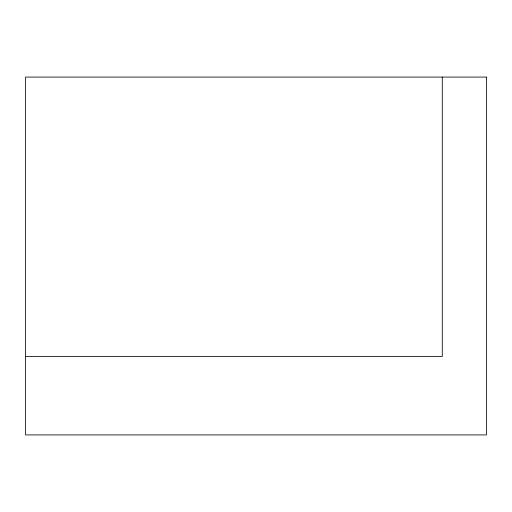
<?xml version="1.0" encoding="UTF-8"?>
<svg xmlns="http://www.w3.org/2000/svg" width="512" height="512" viewBox="0 0 512 512"><rect width="100%" height="100%" fill="white"/><g stroke="black" fill="none" stroke-linecap="round" stroke-linejoin="round"><path stroke-width="0.77" d="M25.6 356.493L442.278 356.493L442.278 77.075M486.4 77.075L25.6 77.075L25.6 434.925L486.4 434.925L486.4 77.075"/></g></svg>
